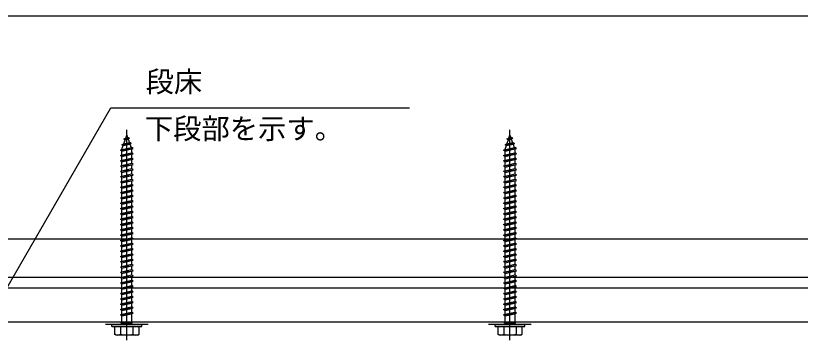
# Model space of a CAD drawing. Units: millimetres, scale not verified. Extents: x -875 to 875, y -1304 to 1297.
# Drawn here: x 137.8 to 506.4, y -322.9 to -170.2 of the extents above; entities that cross this region are included whole.
import ezdxf
from ezdxf.enums import TextEntityAlignment as Align

# ---------------------------------------------------------------- set-up
doc = ezdxf.new("R2010")
doc.units = ezdxf.units.MM
doc.header["$LTSCALE"] = 8
for name, color, linetype in [('0-4_YKK_12', 2, 'Continuous'), ('0-5_YKK_13', 4, 'Continuous'), ('0-7_YKK_D', 6, 'Continuous'), ('0-9_YSS_K', 3, 'Continuous')]:
    doc.layers.add(name, color=color, linetype=linetype)
doc.styles.add('ＭＳ ゴシック', font='')
doc.styles.get('ＭＳ ゴシック').set_extended_font_data('MS Gothic')

msp = doc.modelspace()

# ---------------------------------------------------------------- linework, layer by layer
at = {"layer": '0-4_YKK_12'}
for p, q in [((108, -314.2), (632, -314.2)), ((200, -315.4), (180, -315.4)), ((380, -315.4), (360, -315.4))]:
    msp.add_line(p, q, dxfattribs=at)
at = {"layer": '0-5_YKK_13'}
for p, q in [((190, -322.9), (190, -223.9)), ((370, -322.9), (370, -223.9)), ((188.586, -228.202), (189.534, -227.754)), ((188.586, -228.202), (191.297, -227.863)), ((188.586, -228.202), (189.254, -228.566)), ((189.254, -228.566), (190.64, -228.258)), ((189.534, -227.754), (190, -226.4)), ((189.534, -227.754), (190.4, -227.561)), ((190, -226.4), (190.4, -227.561)), ((191.297, -227.863), (190.4, -227.561)), ((191.297, -227.863), (190.64, -228.258)), ((190.64, -228.258), (191.199, -229.883)), ((368.586, -228.202), (369.534, -227.754)), ((368.586, -228.202), (371.297, -227.863)), ((368.586, -228.202), (369.254, -228.566)), ((369.254, -228.566), (370.64, -228.258)), ((369.534, -227.754), (370, -226.4)), ((369.534, -227.754), (370.4, -227.561)), ((370, -226.4), (370.4, -227.561)), ((371.297, -227.863), (370.4, -227.561)), ((371.297, -227.863), (370.64, -228.258)), ((370.64, -228.258), (371.199, -229.883)), ((187.687, -230.814), (192.122, -230.26)), ((187.687, -230.814), (188.602, -230.461)), ((187.687, -230.814), (188.322, -231.273)), ((187.75, -232.934), (188.322, -231.273)), ((187.75, -233.15), (192.25, -232.15)), ((188.322, -231.273), (191.439, -230.58)), ((188.602, -230.461), (189.254, -228.566)), ((188.602, -230.461), (191.199, -229.883)), ((192.122, -230.26), (191.199, -229.883)), ((192.122, -230.26), (191.439, -230.58)), ((191.439, -230.58), (191.999, -232.206)), ((367.687, -230.814), (372.122, -230.26)), ((367.687, -230.814), (368.602, -230.461)), ((367.687, -230.814), (368.322, -231.273)), ((367.75, -232.934), (368.322, -231.273)), ((367.75, -233.15), (372.25, -232.15)), ((368.322, -231.273), (371.439, -230.58)), ((368.602, -230.461), (369.254, -228.566)), ((368.602, -230.461), (371.199, -229.883)), ((372.122, -230.26), (371.199, -229.883)), ((372.122, -230.26), (371.439, -230.58)), ((371.439, -230.58), (371.999, -232.206)), ((187, -233.4), (193, -232.65)), ((187, -235.9), (193, -235.15)), ((187.75, -233.15), (187.75, -232.934)), ((187.75, -235.65), (187.75, -233.9)), ((187.75, -235.65), (192.25, -234.65)), ((192.239, -232.902), (192.25, -232.934)), ((192.25, -232.934), (192.25, -234.65)), ((192.25, -235.4), (192.25, -237.15)), ((367, -233.4), (373, -232.65)), ((367, -235.9), (373, -235.15)), ((367.75, -233.15), (367.75, -232.934)), ((367.75, -235.65), (367.75, -233.9)), ((367.75, -235.65), (372.25, -234.65)), ((372.239, -232.902), (372.25, -232.934)), ((372.25, -232.934), (372.25, -234.65)), ((372.25, -235.4), (372.25, -237.15)), ((187, -238.4), (193, -237.65)), ((187.75, -238.15), (187.75, -236.4)), ((187.75, -238.15), (192.25, -237.15)), ((187.75, -240.65), (187.75, -238.9)), ((192.25, -237.9), (192.25, -239.65)), ((367, -238.4), (373, -237.65)), ((367.75, -238.15), (367.75, -236.4)), ((367.75, -238.15), (372.25, -237.15)), ((367.75, -240.65), (367.75, -238.9)), ((372.25, -237.9), (372.25, -239.65)), ((187, -240.9), (193, -240.15)), ((187, -243.4), (193, -242.65)), ((187.75, -240.65), (192.25, -239.65)), ((187.75, -243.15), (187.75, -241.4)), ((187.75, -243.15), (192.25, -242.15)), ((192.25, -240.4), (192.25, -242.15)), ((192.25, -242.9), (192.25, -244.65)), ((367, -240.9), (373, -240.15)), ((367, -243.4), (373, -242.65)), ((367.75, -240.65), (372.25, -239.65)), ((367.75, -243.15), (367.75, -241.4)), ((367.75, -243.15), (372.25, -242.15)), ((372.25, -240.4), (372.25, -242.15)), ((372.25, -242.9), (372.25, -244.65)), ((187, -245.9), (193, -245.15)), ((187.75, -245.65), (192.25, -244.65)), ((187.75, -248.15), (187.75, -246.4)), ((192.25, -245.4), (192.25, -247.15)), ((367, -245.9), (373, -245.15)), ((367.75, -245.65), (372.25, -244.65)), ((367.75, -248.15), (367.75, -246.4)), ((372.25, -245.4), (372.25, -247.15)), ((187, -248.4), (193, -247.65)), ((187, -250.9), (193, -250.15)), ((187.75, -248.15), (192.25, -247.15)), ((187.75, -250.65), (192.25, -249.65)), ((192.25, -247.9), (192.25, -249.65)), ((192.25, -250.4), (192.25, -252.15)), ((367, -248.4), (373, -247.65)), ((367, -250.9), (373, -250.15)), ((367.75, -248.15), (372.25, -247.15)), ((367.75, -250.65), (372.25, -249.65)), ((372.25, -247.9), (372.25, -249.65)), ((372.25, -250.4), (372.25, -252.15)), ((187, -253.4), (193, -252.65)), ((187.75, -253.15), (187.75, -251.4)), ((187.75, -253.15), (192.25, -252.15)), ((187.75, -255.65), (187.75, -253.9)), ((192.25, -252.9), (192.25, -254.65)), ((367, -253.4), (373, -252.65)), ((367.75, -253.15), (367.75, -251.4)), ((367.75, -253.15), (372.25, -252.15)), ((367.75, -255.65), (367.75, -253.9)), ((372.25, -252.9), (372.25, -254.65)), ((187, -255.9), (193, -255.15)), ((187, -258.4), (193, -257.65)), ((187.75, -255.65), (192.25, -254.65)), ((187.75, -258.15), (187.75, -256.4)), ((187.75, -258.15), (192.25, -257.15)), ((192.25, -255.4), (192.25, -257.15)), ((192.25, -257.9), (192.25, -259.65)), ((367, -255.9), (373, -255.15)), ((367, -258.4), (373, -257.65)), ((367.75, -255.65), (372.25, -254.65)), ((367.75, -258.15), (367.75, -256.4)), ((367.75, -258.15), (372.25, -257.15)), ((372.25, -255.4), (372.25, -257.15)), ((372.25, -257.9), (372.25, -259.65)), ((187, -260.9), (193, -260.15)), ((187.75, -260.65), (187.75, -258.9)), ((187.75, -260.65), (192.25, -259.65)), ((187.75, -263.15), (187.75, -261.4)), ((192.25, -260.4), (192.25, -262.15)), ((367, -260.9), (373, -260.15)), ((367.75, -260.65), (367.75, -258.9)), ((367.75, -260.65), (372.25, -259.65)), ((367.75, -263.15), (367.75, -261.4)), ((372.25, -260.4), (372.25, -262.15)), ((187, -263.4), (193, -262.65)), ((187, -265.9), (193, -265.15)), ((187.75, -263.15), (192.25, -262.15)), ((187.75, -265.65), (187.75, -263.9)), ((187.75, -265.65), (192.25, -264.65)), ((192.25, -262.9), (192.25, -264.65)), ((367, -263.4), (373, -262.65)), ((367, -265.9), (373, -265.15)), ((367.75, -263.15), (372.25, -262.15)), ((367.75, -265.65), (367.75, -263.9)), ((367.75, -265.65), (372.25, -264.65)), ((372.25, -262.9), (372.25, -264.65)), ((187, -268.4), (193, -267.65)), ((187.75, -268.15), (187.75, -266.4)), ((187.75, -268.15), (192.25, -267.15)), ((192.25, -265.4), (192.25, -267.15)), ((192.25, -267.9), (192.25, -269.65)), ((367, -268.4), (373, -267.65)), ((367.75, -268.15), (367.75, -266.4)), ((367.75, -268.15), (372.25, -267.15)), ((372.25, -265.4), (372.25, -267.15)), ((372.25, -267.9), (372.25, -269.65)), ((187, -270.9), (193, -270.15)), ((187, -273.4), (193, -272.65)), ((187.75, -270.65), (192.25, -269.65)), ((187.75, -273.15), (187.75, -271.4)), ((187.75, -273.15), (192.25, -272.15)), ((192.25, -270.4), (192.25, -272.15)), ((367, -270.9), (373, -270.15)), ((367, -273.4), (373, -272.65)), ((367.75, -270.65), (372.25, -269.65)), ((367.75, -273.15), (367.75, -271.4)), ((367.75, -273.15), (372.25, -272.15)), ((372.25, -270.4), (372.25, -272.15)), ((187, -275.9), (193, -275.15)), ((187.75, -275.65), (192.25, -274.65)), ((187.75, -278.15), (187.75, -276.4)), ((192.25, -272.9), (192.25, -274.65)), ((192.25, -275.4), (192.25, -277.15)), ((367, -275.9), (373, -275.15)), ((367.75, -275.65), (372.25, -274.65)), ((367.75, -278.15), (367.75, -276.4)), ((372.25, -272.9), (372.25, -274.65)), ((372.25, -275.4), (372.25, -277.15)), ((187, -278.4), (193, -277.65)), ((187.75, -278.15), (192.25, -277.15)), ((187.75, -280.65), (187.75, -278.9)), ((187.75, -280.65), (192.25, -279.65)), ((192.25, -277.9), (192.25, -279.65)), ((367, -278.4), (373, -277.65)), ((367.75, -278.15), (372.25, -277.15)), ((367.75, -280.65), (367.75, -278.9)), ((367.75, -280.65), (372.25, -279.65)), ((372.25, -277.9), (372.25, -279.65)), ((187, -280.9), (193, -280.15)), ((187, -283.4), (193, -282.65)), ((187.75, -283.15), (187.75, -281.4)), ((187.75, -283.15), (192.25, -282.15)), ((192.25, -280.4), (192.25, -282.15)), ((192.25, -282.9), (192.25, -284.65)), ((367, -280.9), (373, -280.15)), ((367, -283.4), (373, -282.65)), ((367.75, -283.15), (367.75, -281.4)), ((367.75, -283.15), (372.25, -282.15)), ((372.25, -280.4), (372.25, -282.15)), ((372.25, -282.9), (372.25, -284.65)), ((187, -285.9), (193, -285.15)), ((187.75, -285.65), (187.75, -283.9)), ((187.75, -285.65), (192.25, -284.65)), ((187.75, -288.15), (187.75, -286.4)), ((187.75, -288.15), (192.25, -287.15)), ((192.25, -285.4), (192.25, -287.15)), ((367, -285.9), (373, -285.15)), ((367.75, -285.65), (367.75, -283.9)), ((367.75, -285.65), (372.25, -284.65)), ((367.75, -288.15), (367.75, -286.4)), ((367.75, -288.15), (372.25, -287.15)), ((372.25, -285.4), (372.25, -287.15)), ((187, -288.4), (193, -287.65)), ((187, -290.9), (193, -290.15)), ((187.75, -290.65), (187.75, -288.9)), ((187.75, -290.65), (192.25, -289.65)), ((192.25, -287.9), (192.25, -289.65)), ((192.25, -290.4), (192.25, -292.15)), ((367, -288.4), (373, -287.65)), ((367, -290.9), (373, -290.15)), ((367.75, -290.65), (367.75, -288.9)), ((367.75, -290.65), (372.25, -289.65)), ((372.25, -287.9), (372.25, -289.65)), ((372.25, -290.4), (372.25, -292.15)), ((187, -293.4), (193, -292.65)), ((187.75, -293.15), (187.75, -291.4)), ((187.75, -293.15), (192.25, -292.15)), ((187.75, -295.65), (187.75, -293.9)), ((187.75, -295.65), (192.25, -294.65)), ((192.25, -292.9), (192.25, -294.65)), ((367, -293.4), (373, -292.65)), ((367.75, -293.15), (367.75, -291.4)), ((367.75, -293.15), (372.25, -292.15)), ((367.75, -295.65), (367.75, -293.9)), ((367.75, -295.65), (372.25, -294.65)), ((372.25, -292.9), (372.25, -294.65)), ((187, -295.9), (193, -295.15)), ((187, -298.4), (193, -297.65)), ((187.75, -298.15), (187.75, -296.4)), ((187.75, -298.15), (192.25, -297.15)), ((192.25, -295.4), (192.25, -297.15)), ((192.25, -297.9), (192.25, -299.65)), ((367, -295.9), (373, -295.15)), ((367, -298.4), (373, -297.65)), ((367.75, -298.15), (367.75, -296.4)), ((367.75, -298.15), (372.25, -297.15)), ((372.25, -295.4), (372.25, -297.15)), ((372.25, -297.9), (372.25, -299.65)), ((187, -300.9), (193, -300.15)), ((187.75, -300.65), (187.75, -298.9)), ((187.75, -300.65), (192.25, -299.65)), ((187.75, -303.15), (187.75, -301.4)), ((187.75, -303.15), (192.25, -302.15)), ((192.25, -300.4), (192.25, -302.15)), ((367, -300.9), (373, -300.15)), ((367.75, -300.65), (367.75, -298.9)), ((367.75, -300.65), (372.25, -299.65)), ((367.75, -303.15), (367.75, -301.4)), ((367.75, -303.15), (372.25, -302.15)), ((372.25, -300.4), (372.25, -302.15)), ((187, -303.4), (193, -302.65)), ((187, -305.9), (193, -305.15)), ((187.75, -305.65), (187.75, -303.9)), ((187.75, -305.65), (192.25, -304.65)), ((192.25, -302.9), (192.25, -304.65)), ((192.25, -305.4), (192.25, -307.15)), ((367, -303.4), (373, -302.65)), ((367, -305.9), (373, -305.15)), ((367.75, -305.65), (367.75, -303.9)), ((367.75, -305.65), (372.25, -304.65)), ((372.25, -302.9), (372.25, -304.65)), ((372.25, -305.4), (372.25, -307.15)), ((187, -308.4), (193, -307.65)), ((187, -308.4), (187.75, -308.15)), ((187.75, -308.9), (187, -308.4)), ((187.75, -308.15), (187.75, -306.4)), ((187.75, -308.15), (192.25, -307.15)), ((187.75, -308.9), (192.25, -307.9)), ((187.75, -310.65), (187.75, -308.9)), ((193, -307.65), (192.25, -307.15)), ((192.25, -307.9), (193, -307.65)), ((192.25, -307.9), (192.25, -309.65)), ((367, -308.4), (373, -307.65)), ((367, -308.4), (367.75, -308.15)), ((367.75, -308.9), (367, -308.4)), ((367.75, -308.15), (367.75, -306.4)), ((367.75, -308.15), (372.25, -307.15)), ((367.75, -308.9), (372.25, -307.9)), ((367.75, -310.65), (367.75, -308.9)), ((373, -307.65), (372.25, -307.15)), ((372.25, -307.9), (373, -307.65)), ((372.25, -307.9), (372.25, -309.65)), ((187, -310.9), (193, -310.15)), ((187.75, -310.65), (192.25, -309.65)), ((187.75, -314.4), (187.75, -311.4)), ((192.25, -310.4), (192.25, -314.4)), ((367, -310.9), (373, -310.15)), ((367.75, -310.65), (372.25, -309.65)), ((367.75, -314.4), (367.75, -311.4)), ((372.25, -310.4), (372.25, -314.4)), ((183, -315.4), (197, -315.4)), ((183, -316.4), (183, -315.4)), ((183, -316.4), (197, -316.4)), ((184.25, -316.4), (184.25, -319.969)), ((184.25, -316.4), (195.75, -316.4)), ((187.113, -316.4), (187.113, -319.953)), ((187.4, -314.4), (192.6, -314.4)), ((187.4, -314.9), (187.4, -314.4)), ((187.4, -314.9), (192.6, -314.9)), ((187.75, -315.4), (187.75, -314.9)), ((192.25, -315.4), (192.25, -314.9)), ((192.6, -314.9), (192.6, -314.4)), ((192.887, -316.4), (192.887, -319.953)), ((195.75, -319.969), (195.75, -316.4)), ((197, -316.4), (197, -315.4)), ((363, -315.4), (377, -315.4)), ((363, -316.4), (363, -315.4)), ((363, -316.4), (377, -316.4)), ((364.25, -316.4), (364.25, -319.969)), ((364.25, -316.4), (375.75, -316.4)), ((367.113, -316.4), (367.113, -319.953)), ((367.4, -314.4), (372.6, -314.4)), ((367.4, -314.9), (367.4, -314.4)), ((367.4, -314.9), (372.6, -314.9)), ((367.75, -315.4), (367.75, -314.9)), ((372.25, -315.4), (372.25, -314.9)), ((372.6, -314.9), (372.6, -314.4)), ((372.887, -316.4), (372.887, -319.953)), ((375.75, -319.969), (375.75, -316.4)), ((377, -316.4), (377, -315.4)), ((185, -320.4), (184.25, -319.967)), ((195, -320.4), (185, -320.4)), ((195, -320.4), (195.75, -319.967)), ((365, -320.4), (364.25, -319.967)), ((375, -320.4), (365, -320.4)), ((375, -320.4), (375.75, -319.967))]:
    msp.add_line(p, q, dxfattribs=at)
for points in [[(187.75, -233.9), (192.25, -232.9), (193, -232.65), (192.25, -232.15)], [(367.75, -233.9), (372.25, -232.9), (373, -232.65), (372.25, -232.15)], [(187.75, -233.9), (187, -233.4), (187.75, -233.15)], [(187.75, -236.4), (187, -235.9), (187.75, -235.65)], [(187.75, -236.4), (192.25, -235.4), (193, -235.15), (192.25, -234.65)], [(367.75, -233.9), (367, -233.4), (367.75, -233.15)], [(367.75, -236.4), (367, -235.9), (367.75, -235.65)], [(367.75, -236.4), (372.25, -235.4), (373, -235.15), (372.25, -234.65)], [(187.75, -238.9), (187, -238.4), (187.75, -238.15)], [(187.75, -238.9), (192.25, -237.9), (193, -237.65), (192.25, -237.15)], [(367.75, -238.9), (367, -238.4), (367.75, -238.15)], [(367.75, -238.9), (372.25, -237.9), (373, -237.65), (372.25, -237.15)], [(187.75, -241.4), (187, -240.9), (187.75, -240.65)], [(187.75, -245.65), (187.75, -243.9), (187, -243.4), (187.75, -243.15)], [(187.75, -241.4), (192.25, -240.4), (193, -240.15), (192.25, -239.65)], [(187.75, -243.9), (192.25, -242.9), (193, -242.65), (192.25, -242.15)], [(367.75, -241.4), (367, -240.9), (367.75, -240.65)], [(367.75, -245.65), (367.75, -243.9), (367, -243.4), (367.75, -243.15)], [(367.75, -241.4), (372.25, -240.4), (373, -240.15), (372.25, -239.65)], [(367.75, -243.9), (372.25, -242.9), (373, -242.65), (372.25, -242.15)], [(187.75, -246.4), (187, -245.9), (187.75, -245.65)], [(187.75, -246.4), (192.25, -245.4), (193, -245.15), (192.25, -244.65)], [(367.75, -246.4), (367, -245.9), (367.75, -245.65)], [(367.75, -246.4), (372.25, -245.4), (373, -245.15), (372.25, -244.65)], [(187.75, -250.65), (187.75, -248.9), (187, -248.4), (187.75, -248.15)], [(187.75, -248.9), (192.25, -247.9), (193, -247.65), (192.25, -247.15)], [(187.75, -251.4), (192.25, -250.4), (193, -250.15), (192.25, -249.65)], [(367.75, -250.65), (367.75, -248.9), (367, -248.4), (367.75, -248.15)], [(367.75, -248.9), (372.25, -247.9), (373, -247.65), (372.25, -247.15)], [(367.75, -251.4), (372.25, -250.4), (373, -250.15), (372.25, -249.65)], [(187.75, -251.4), (187, -250.9), (187.75, -250.65)], [(187.75, -253.9), (187, -253.4), (187.75, -253.15)], [(187.75, -253.9), (192.25, -252.9), (193, -252.65), (192.25, -252.15)], [(367.75, -251.4), (367, -250.9), (367.75, -250.65)], [(367.75, -253.9), (367, -253.4), (367.75, -253.15)], [(367.75, -253.9), (372.25, -252.9), (373, -252.65), (372.25, -252.15)], [(187.75, -256.4), (187, -255.9), (187.75, -255.65)], [(187.75, -256.4), (192.25, -255.4), (193, -255.15), (192.25, -254.65)], [(187.75, -258.9), (192.25, -257.9), (193, -257.65), (192.25, -257.15)], [(367.75, -256.4), (367, -255.9), (367.75, -255.65)], [(367.75, -256.4), (372.25, -255.4), (373, -255.15), (372.25, -254.65)], [(367.75, -258.9), (372.25, -257.9), (373, -257.65), (372.25, -257.15)], [(187.75, -258.9), (187, -258.4), (187.75, -258.15)], [(187.75, -261.4), (187, -260.9), (187.75, -260.65)], [(187.75, -261.4), (192.25, -260.4), (193, -260.15), (192.25, -259.65)], [(367.75, -258.9), (367, -258.4), (367.75, -258.15)], [(367.75, -261.4), (367, -260.9), (367.75, -260.65)], [(367.75, -261.4), (372.25, -260.4), (373, -260.15), (372.25, -259.65)], [(187.75, -263.9), (187, -263.4), (187.75, -263.15)], [(187.75, -263.9), (192.25, -262.9), (193, -262.65), (192.25, -262.15)], [(187.75, -266.4), (192.25, -265.4), (193, -265.15), (192.25, -264.65)], [(367.75, -263.9), (367, -263.4), (367.75, -263.15)], [(367.75, -263.9), (372.25, -262.9), (373, -262.65), (372.25, -262.15)], [(367.75, -266.4), (372.25, -265.4), (373, -265.15), (372.25, -264.65)], [(187.75, -266.4), (187, -265.9), (187.75, -265.65)], [(187.75, -270.65), (187.75, -268.9), (187, -268.4), (187.75, -268.15)], [(187.75, -268.9), (192.25, -267.9), (193, -267.65), (192.25, -267.15)], [(367.75, -266.4), (367, -265.9), (367.75, -265.65)], [(367.75, -270.65), (367.75, -268.9), (367, -268.4), (367.75, -268.15)], [(367.75, -268.9), (372.25, -267.9), (373, -267.65), (372.25, -267.15)], [(187.75, -271.4), (187, -270.9), (187.75, -270.65)], [(187.75, -271.4), (192.25, -270.4), (193, -270.15), (192.25, -269.65)], [(187.75, -273.9), (192.25, -272.9), (193, -272.65), (192.25, -272.15)], [(367.75, -271.4), (367, -270.9), (367.75, -270.65)], [(367.75, -271.4), (372.25, -270.4), (373, -270.15), (372.25, -269.65)], [(367.75, -273.9), (372.25, -272.9), (373, -272.65), (372.25, -272.15)], [(187.75, -275.65), (187.75, -273.9), (187, -273.4), (187.75, -273.15)], [(187.75, -276.4), (187, -275.9), (187.75, -275.65)], [(187.75, -276.4), (192.25, -275.4), (193, -275.15), (192.25, -274.65)], [(367.75, -275.65), (367.75, -273.9), (367, -273.4), (367.75, -273.15)], [(367.75, -276.4), (367, -275.9), (367.75, -275.65)], [(367.75, -276.4), (372.25, -275.4), (373, -275.15), (372.25, -274.65)], [(187.75, -278.9), (187, -278.4), (187.75, -278.15)], [(187.75, -278.9), (192.25, -277.9), (193, -277.65), (192.25, -277.15)], [(187.75, -281.4), (192.25, -280.4), (193, -280.15), (192.25, -279.65)], [(367.75, -278.9), (367, -278.4), (367.75, -278.15)], [(367.75, -278.9), (372.25, -277.9), (373, -277.65), (372.25, -277.15)], [(367.75, -281.4), (372.25, -280.4), (373, -280.15), (372.25, -279.65)], [(187.75, -281.4), (187, -280.9), (187.75, -280.65)], [(187.75, -283.9), (187, -283.4), (187.75, -283.15)], [(187.75, -283.9), (192.25, -282.9), (193, -282.65), (192.25, -282.15)], [(367.75, -281.4), (367, -280.9), (367.75, -280.65)], [(367.75, -283.9), (367, -283.4), (367.75, -283.15)], [(367.75, -283.9), (372.25, -282.9), (373, -282.65), (372.25, -282.15)], [(187.75, -286.4), (187, -285.9), (187.75, -285.65)], [(187.75, -286.4), (192.25, -285.4), (193, -285.15), (192.25, -284.65)], [(187.75, -288.9), (192.25, -287.9), (193, -287.65), (192.25, -287.15)], [(367.75, -286.4), (367, -285.9), (367.75, -285.65)], [(367.75, -286.4), (372.25, -285.4), (373, -285.15), (372.25, -284.65)], [(367.75, -288.9), (372.25, -287.9), (373, -287.65), (372.25, -287.15)], [(187.75, -288.9), (187, -288.4), (187.75, -288.15)], [(187.75, -291.4), (187, -290.9), (187.75, -290.65)], [(187.75, -291.4), (192.25, -290.4), (193, -290.15), (192.25, -289.65)], [(367.75, -288.9), (367, -288.4), (367.75, -288.15)], [(367.75, -291.4), (367, -290.9), (367.75, -290.65)], [(367.75, -291.4), (372.25, -290.4), (373, -290.15), (372.25, -289.65)], [(187.75, -293.9), (187, -293.4), (187.75, -293.15)], [(187.75, -293.9), (192.25, -292.9), (193, -292.65), (192.25, -292.15)], [(187.75, -296.4), (192.25, -295.4), (193, -295.15), (192.25, -294.65)], [(367.75, -293.9), (367, -293.4), (367.75, -293.15)], [(367.75, -293.9), (372.25, -292.9), (373, -292.65), (372.25, -292.15)], [(367.75, -296.4), (372.25, -295.4), (373, -295.15), (372.25, -294.65)], [(187.75, -296.4), (187, -295.9), (187.75, -295.65)], [(187.75, -298.9), (187, -298.4), (187.75, -298.15)], [(187.75, -298.9), (192.25, -297.9), (193, -297.65), (192.25, -297.15)], [(367.75, -296.4), (367, -295.9), (367.75, -295.65)], [(367.75, -298.9), (367, -298.4), (367.75, -298.15)], [(367.75, -298.9), (372.25, -297.9), (373, -297.65), (372.25, -297.15)], [(187.75, -301.4), (187, -300.9), (187.75, -300.65)], [(187.75, -301.4), (192.25, -300.4), (193, -300.15), (192.25, -299.65)], [(187.75, -303.9), (192.25, -302.9), (193, -302.65), (192.25, -302.15)], [(367.75, -301.4), (367, -300.9), (367.75, -300.65)], [(367.75, -301.4), (372.25, -300.4), (373, -300.15), (372.25, -299.65)], [(367.75, -303.9), (372.25, -302.9), (373, -302.65), (372.25, -302.15)], [(187.75, -303.9), (187, -303.4), (187.75, -303.15)], [(187.75, -306.4), (187, -305.9), (187.75, -305.65)], [(187.75, -306.4), (192.25, -305.4), (193, -305.15), (192.25, -304.65)], [(367.75, -303.9), (367, -303.4), (367.75, -303.15)], [(367.75, -306.4), (367, -305.9), (367.75, -305.65)], [(367.75, -306.4), (372.25, -305.4), (373, -305.15), (372.25, -304.65)], [(187.75, -311.4), (187, -310.9), (187.75, -310.65)], [(187.75, -311.4), (192.25, -310.4), (193, -310.15), (192.25, -309.65)], [(367.75, -311.4), (367, -310.9), (367.75, -310.65)], [(367.75, -311.4), (372.25, -310.4), (373, -310.15), (372.25, -309.65)]]:
    msp.add_lwpolyline(points, dxfattribs=at)
for centre, radius, start, end in [((185.67, -317.844), 2.556, 236.25178, 304.38425), ((190, -310.847), 9.553, 252.41205, 287.58795), ((194.33, -317.844), 2.556, 235.61575, 303.74822), ((365.67, -317.844), 2.556, 236.25178, 304.38425), ((370, -310.847), 9.553, 252.41205, 287.58795), ((374.33, -317.844), 2.556, 235.61575, 303.74822)]:
    msp.add_arc(centre, radius, start, end, dxfattribs=at)
at = {"layer": '0-7_YKK_D'}
msp.add_lwpolyline([(120.907, -320.2), (123.032, -316.519), (182.441, -213.62), (322.811, -213.62)], dxfattribs=at)
at = {"layer": '0-9_YSS_K'}
for p, q in [((-630, -170.2), (770, -170.2)), ((-630, -275.2), (770, -275.2)), ((-630, -293.2), (770, -293.2)), ((-630, -298.2), (770, -298.2)), ((-630, -314.2), (770, -314.2))]:
    msp.add_line(p, q, dxfattribs=at)

# ---------------------------------------------------------------- texts
at = {"layer": '0-7_YKK_D', "style": 'ＭＳ ゴシック'}
for s, p in [('段床', (198.86, -209.052)), ('下段部を示す。', (198.482, -231.118))]:
    msp.add_text(s, height=9.751, dxfattribs=at).set_placement(p, align=Align.BOTTOM_LEFT)

doc.saveas('drawing.dxf')
